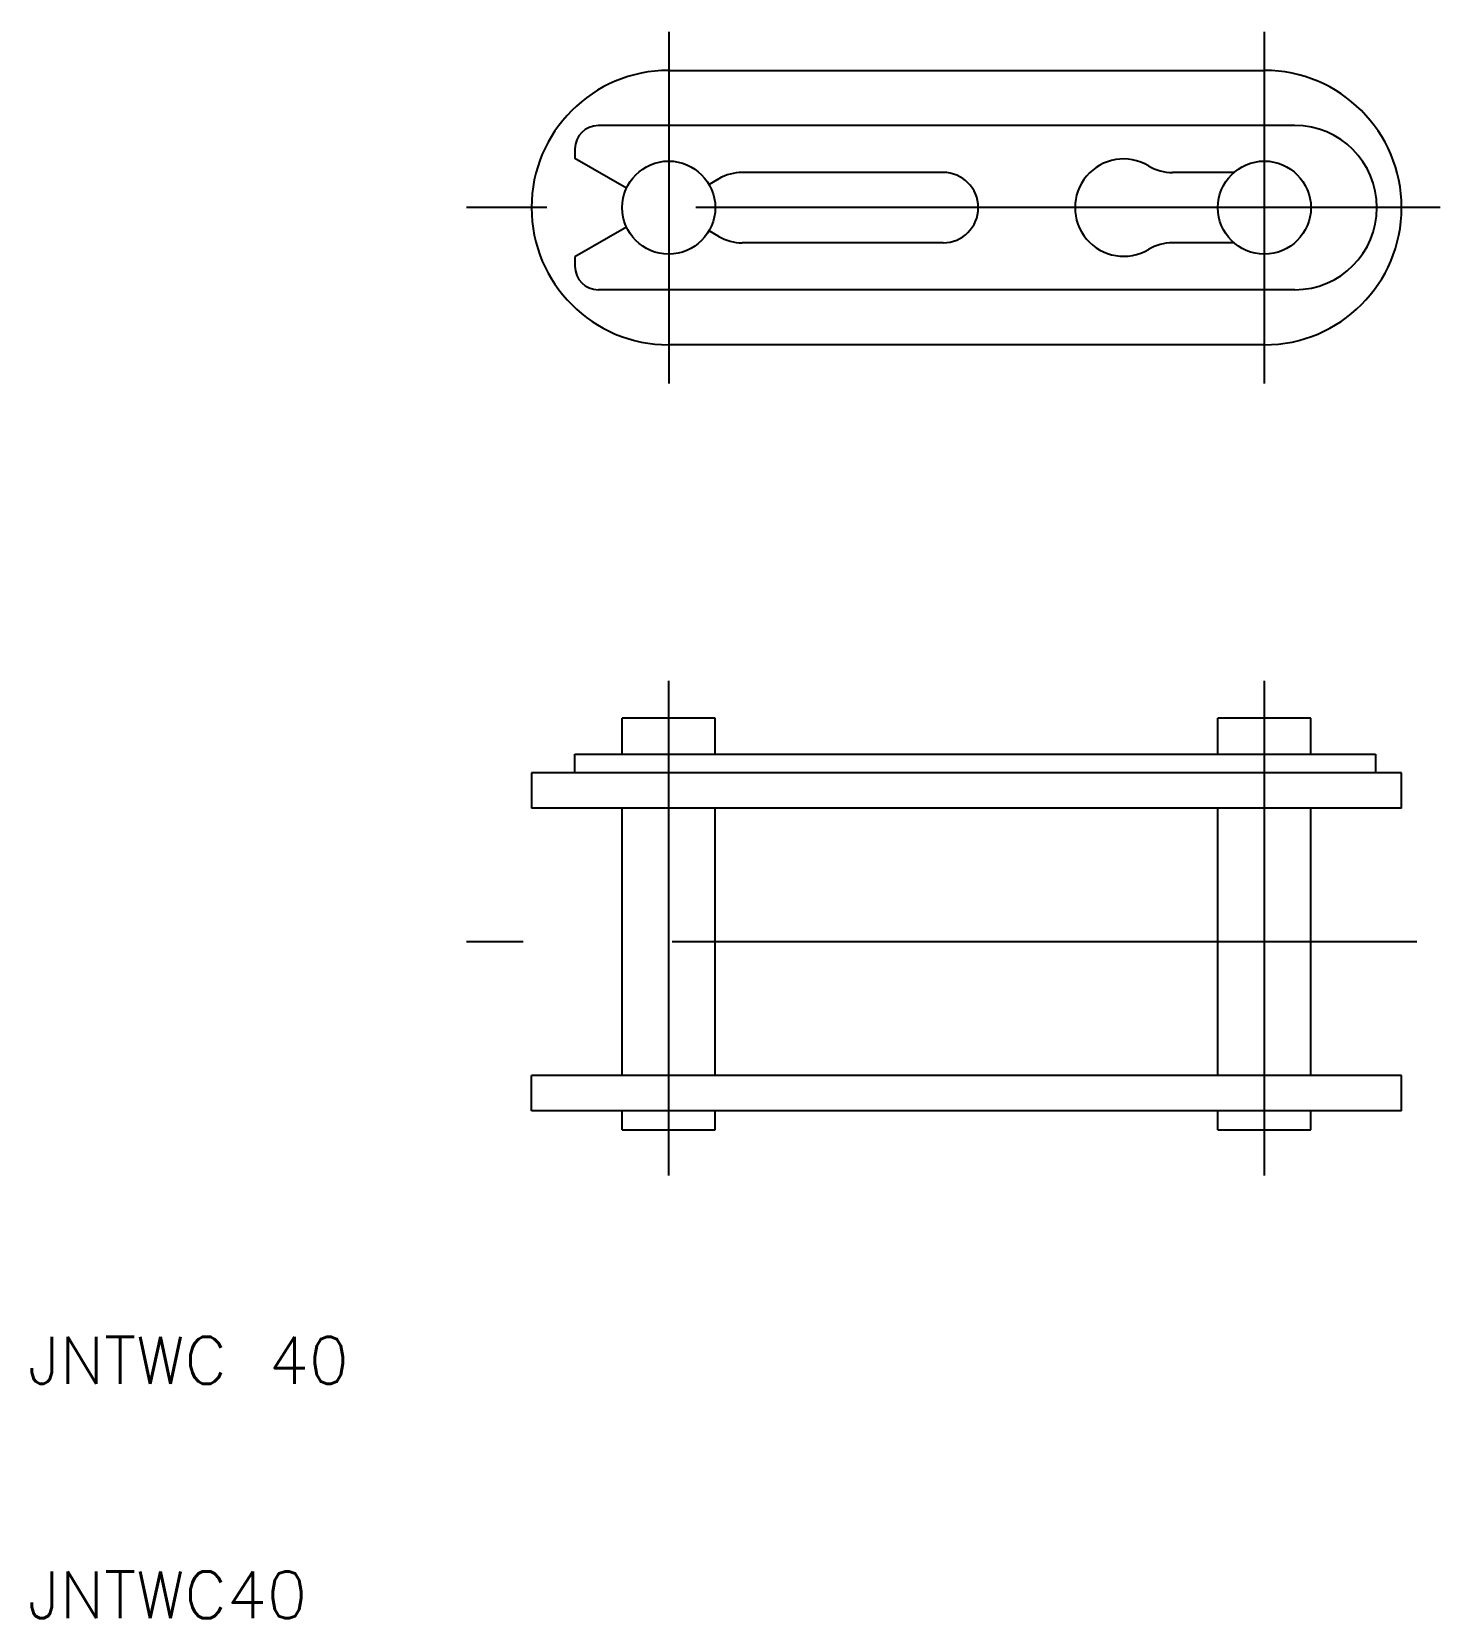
# Model space of a CAD drawing. Extents: x 10.2 to 70.2, y 10 to 77.6.
import ezdxf

# ---------------------------------------------------------------- set-up
doc = ezdxf.new("R2010")
doc.units = 0
doc.linetypes.add('CENTER', pattern=[50.8, 31.75, -6.35, 6.35, -6.35])
doc.layers.get('0').update_dxf_attribs({"linetype": 'CONTINUOUS'})
doc.layers.add('CENTER', color=1, linetype='CENTER')
doc.styles.get("Standard").update_dxf_attribs({"font": 'txt.shx', "bigfont": 'extfont.shx'})

msp = doc.modelspace()

# ---------------------------------------------------------------- linework, layer by layer
at = {"color": 7, "linetype": 'CONTINUOUS'}
for p, q in [((37.333, 75.997), (62.734, 75.997)), ((64.034, 73.647), (34.333, 73.647)), ((33.333, 72.647), (33.333, 72.248)), ((35.531, 70.979), (33.333, 72.248)), ((39.467, 71.379), (39.052, 71.139)), ((49.033, 71.647), (40.467, 71.647)), ((61.434, 71.647), (58.821, 71.647)), ((35.531, 69.314), (33.333, 68.045)), ((39.467, 68.915), (39.052, 69.154)), ((49.033, 68.647), (40.467, 68.647)), ((61.434, 68.647), (58.821, 68.647)), ((33.333, 68.045), (33.333, 67.647)), ((64.034, 66.647), (34.333, 66.647)), ((62.734, 64.297), (37.333, 64.297)), ((35.348, 46.843), (35.348, 48.373)), ((39.318, 48.373), (35.348, 48.373)), ((39.318, 46.843), (39.318, 48.373)), ((64.719, 48.373), (60.749, 48.373)), ((60.749, 46.843), (60.749, 48.373)), ((64.719, 46.843), (64.719, 48.373)), ((33.333, 46.843), (67.477, 46.843)), ((33.333, 46.043), (33.333, 46.843)), ((67.477, 46.843), (67.477, 46.043)), ((68.584, 46.043), (31.483, 46.043)), ((31.483, 46.043), (31.483, 44.543)), ((68.584, 44.543), (68.584, 46.043)), ((68.584, 44.543), (31.483, 44.543)), ((35.348, 33.143), (35.348, 44.543)), ((39.318, 33.143), (39.318, 44.543)), ((60.749, 33.143), (60.749, 44.543)), ((64.719, 33.143), (64.719, 44.543)), ((68.584, 33.143), (31.483, 33.143)), ((31.483, 31.643), (31.483, 33.143)), ((68.584, 31.643), (68.584, 33.143)), ((68.584, 31.643), (31.483, 31.643)), ((35.348, 30.823), (35.348, 31.643)), ((39.318, 30.823), (39.318, 31.643)), ((60.749, 30.823), (60.749, 31.643)), ((64.719, 30.823), (64.719, 31.643)), ((35.348, 30.823), (39.318, 30.823)), ((60.749, 30.823), (64.719, 30.823))]:
    msp.add_line(p, q, dxfattribs=at)
for centre in [(37.333, 70.147), (62.734, 70.147)]:
    msp.add_circle(centre, 1.985, dxfattribs=at)
for centre, radius, start, end in [((37.333, 70.147), 5.85, 90, 270), ((62.734, 70.147), 5.85, 270, 90), ((34.333, 72.647), 1, 90, 180), ((64.034, 70.147), 3.5, 270, 90), ((56.734, 70.147), 2.075, 59.19301, 300.80699), ((58.821, 73.647), 2, 239.19275, 270), ((40.467, 69.647), 2, 90, 120.00001), ((49.033, 70.147), 1.5, 270, 90), ((40.467, 70.647), 2, 239.99999, 270), ((58.821, 66.647), 2, 90, 120.80701), ((34.333, 67.647), 1, 180, 270)]:
    msp.add_arc(centre, radius, start, end, dxfattribs=at)
at = {"layer": 'CENTER', "color": 1, "linetype": 'CENTER'}
for p, q in [((37.333, 77.647), (37.333, 62.647)), ((62.734, 62.647), (62.734, 77.647)), ((70.234, 70.147), (28.717, 70.147)), ((37.333, 28.873), (37.333, 49.968)), ((62.734, 28.873), (62.734, 49.968)), ((69.234, 38.843), (28.717, 38.843))]:
    msp.add_line(p, q, dxfattribs=at)

# ---------------------------------------------------------------- texts
at = {"color": 7, "linetype": 'CONTINUOUS'}
for s, p in [('JNTWC 40', (10, 20)), ('JNTWC40', (10, 10))]:
    msp.add_text(s, height=2, dxfattribs=at).set_placement(p)

doc.saveas('drawing.dxf')
